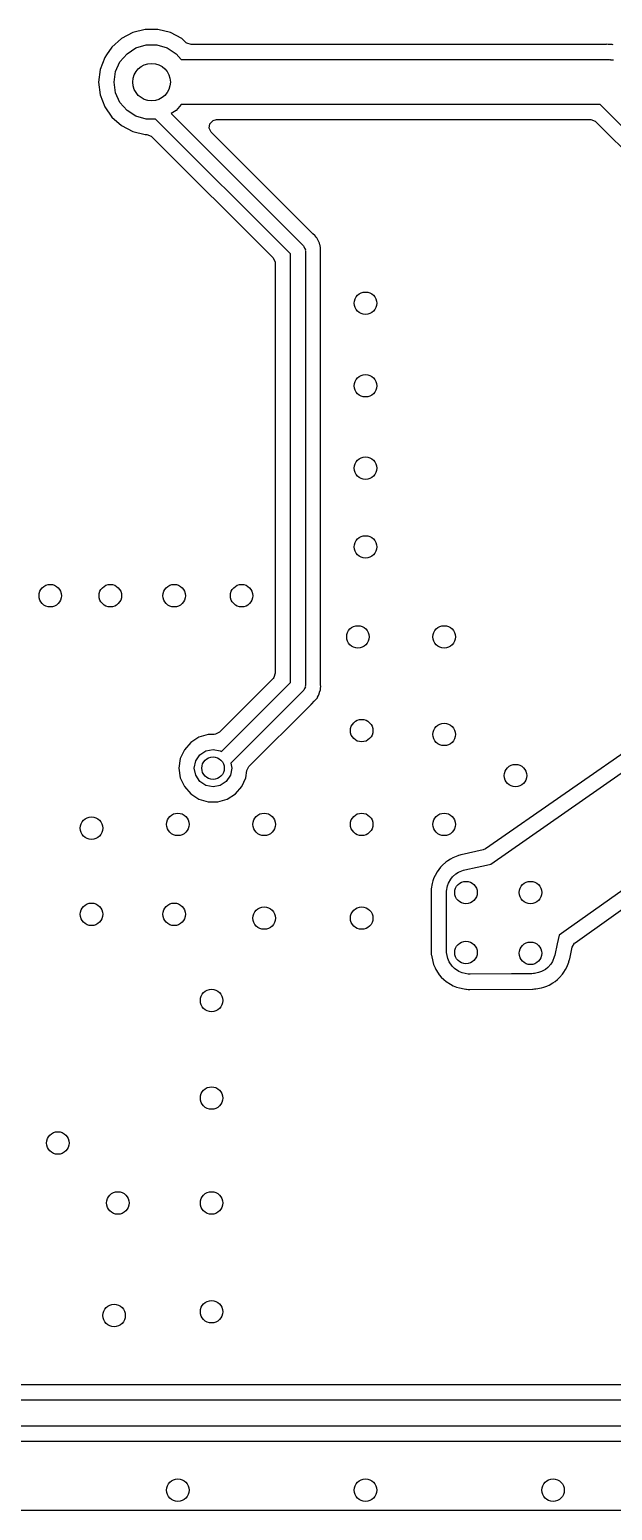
# Model space of a CAD drawing. Extents: x 100.3 to 185, y -144.7 to -85.3.
# Drawn here: x 131.52 to 139.29, y -144.7 to -124.95 of the extents above; entities that cross this region are included whole.
import ezdxf

# ---------------------------------------------------------------- set-up
doc = ezdxf.new("R2010")
doc.units = 0
doc.layers.add('BLACK', color=7, linetype='CONTINUOUS')

msp = doc.modelspace()

# ---------------------------------------------------------------- linework, layer by layer
at = {"layer": 'BLACK', "linetype": 'CONTINUOUS'}
for p, q in [((132.9, -124.99), (132.749, -125.069)), ((133.065, -124.95), (132.9, -124.99)), ((133.235, -124.95), (133.065, -124.95)), ((133.065, -124.95), (133.065, -124.95)), ((133.4, -124.99), (133.235, -124.95)), ((133.235, -124.95), (133.235, -124.95)), ((133.551, -125.069), (133.4, -124.99)), ((133.4, -124.99), (133.4, -124.99)), ((133.4, -124.99), (133.4, -124.99)), ((132.622, -125.182), (132.551, -125.285)), ((132.749, -125.069), (132.622, -125.182)), ((132.622, -125.182), (132.622, -125.182)), ((132.823, -125.272), (132.942, -125.195)), ((132.942, -125.195), (133.079, -125.155)), ((133.079, -125.155), (133.221, -125.155)), ((133.221, -125.155), (133.358, -125.195)), ((133.358, -125.195), (133.477, -125.272)), ((133.613, -125.125), (133.551, -125.069)), ((133.551, -125.069), (133.551, -125.069)), ((133.621, -125.131), (133.613, -125.125)), ((133.679, -125.149), (133.621, -125.131)), ((139.186, -125.149), (133.679, -125.149)), ((139.207, -125.147), (139.186, -125.149)), ((139.214, -125.146), (139.207, -125.147)), ((139.236, -125.147), (139.214, -125.146)), ((139.214, -125.146), (139.214, -125.146)), ((139.214, -125.146), (139.214, -125.146)), ((139.266, -125.149), (139.236, -125.147)), ((139.27, -125.149), (139.266, -125.149)), ((139.286, -125.149), (139.27, -125.149)), ((139.302, -125.152), (139.286, -125.149)), ((139.286, -125.149), (139.286, -125.149)), ((132.525, -125.322), (132.465, -125.481)), ((132.551, -125.285), (132.525, -125.322)), ((132.67, -125.509), (132.729, -125.38)), ((132.729, -125.38), (132.823, -125.272)), ((133.477, -125.272), (133.545, -125.35)), ((133.545, -125.35), (139.25, -125.35)), ((139.25, -125.35), (139.26, -125.351)), ((139.26, -125.351), (139.264, -125.35)), ((139.264, -125.35), (139.271, -125.352)), ((139.271, -125.352), (139.305, -125.355)), ((132.465, -125.481), (132.444, -125.65)), ((132.65, -125.65), (132.67, -125.509)), ((132.444, -125.65), (132.465, -125.819)), ((132.67, -125.791), (132.65, -125.65)), ((132.729, -125.92), (132.67, -125.791)), ((132.465, -125.819), (132.525, -125.978)), ((132.525, -125.978), (132.622, -126.118)), ((132.823, -126.028), (132.729, -125.92)), ((133.545, -125.95), (133.477, -126.028)), ((139.126, -125.95), (133.545, -125.95)), ((139.813, -126.637), (139.126, -125.95)), ((132.622, -126.118), (132.749, -126.231)), ((132.942, -126.105), (132.823, -126.028)), ((133.079, -126.145), (132.942, -126.105)), ((133.203, -126.145), (133.079, -126.145)), ((135, -127.941), (133.203, -126.145)), ((133.477, -126.028), (133.412, -126.07)), ((133.412, -126.07), (135.171, -127.829)), ((133.926, -126.205), (133.97, -126.161)), ((133.97, -126.161), (134.014, -126.15)), ((134.014, -126.15), (139.002, -126.15)), ((139.002, -126.15), (139.06, -126.169)), ((139.06, -126.169), (139.072, -126.179)), ((139.072, -126.179), (139.626, -126.733)), ((132.749, -126.231), (132.9, -126.31)), ((132.9, -126.31), (133.065, -126.35)), ((133.065, -126.35), (133.085, -126.35)), ((133.085, -126.35), (133.143, -126.369)), ((133.143, -126.369), (133.155, -126.379)), ((133.155, -126.379), (134.771, -127.995)), ((133.917, -126.265), (133.926, -126.205)), ((133.944, -126.32), (133.917, -126.265)), ((135.295, -127.67), (133.944, -126.32)), ((135.3, -127.675), (135.295, -127.67)), ((135.326, -127.694), (135.3, -127.675)), ((135.331, -127.702), (135.326, -127.694)), ((135.326, -127.694), (135.326, -127.694)), ((135.345, -127.72), (135.331, -127.702)), ((135.352, -127.727), (135.345, -127.72)), ((135.365, -127.756), (135.352, -127.727)), ((135.352, -127.727), (135.352, -127.727)), ((135.352, -127.727), (135.352, -127.727)), ((135.368, -127.762), (135.365, -127.756)), ((135.385, -127.79), (135.368, -127.762)), ((135, -133.659), (135, -127.941)), ((135.171, -127.829), (135.174, -127.836)), ((135.174, -127.836), (135.181, -127.841)), ((135.181, -127.841), (135.188, -127.863)), ((135.188, -127.863), (135.199, -127.884)), ((135.199, -127.884), (135.198, -127.892)), ((135.198, -127.892), (135.2, -127.9)), ((135.2, -127.9), (135.2, -133.7)), ((135.387, -127.799), (135.385, -127.79)), ((135.385, -127.79), (135.385, -127.79)), ((135.394, -127.821), (135.387, -127.799)), ((135.398, -127.83), (135.394, -127.821)), ((135.399, -127.862), (135.398, -127.83)), ((135.4, -127.869), (135.399, -127.862)), ((135.4, -127.872), (135.4, -127.869)), ((135.4, -127.892), (135.4, -127.872)), ((135.4, -127.872), (135.4, -127.872)), ((135.401, -127.894), (135.4, -127.892)), ((135.4, -127.965), (135.403, -127.951)), ((135.4, -133.676), (135.4, -127.965)), ((135.401, -127.9), (135.401, -127.894)), ((135.403, -127.942), (135.401, -127.9)), ((135.402, -127.951), (135.403, -127.942)), ((135.403, -127.951), (135.402, -127.951)), ((134.771, -127.995), (134.798, -128.05)), ((134.798, -128.05), (134.799, -128.065)), ((134.799, -128.065), (134.799, -133.535)), ((134.771, -133.605), (134.055, -134.321)), ((134.08, -134.579), (135, -133.659)), ((134.781, -133.593), (134.771, -133.605)), ((134.799, -133.535), (134.781, -133.593)), ((135.2, -133.7), (135.198, -133.708)), ((135.401, -133.683), (135.4, -133.676)), ((135.405, -133.714), (135.401, -133.683)), ((135.401, -133.683), (135.401, -133.683)), ((135.171, -133.771), (134.207, -134.735)), ((135.174, -133.764), (135.171, -133.771)), ((135.181, -133.759), (135.174, -133.764)), ((135.188, -133.737), (135.181, -133.759)), ((135.199, -133.716), (135.188, -133.737)), ((135.198, -133.708), (135.199, -133.716)), ((135.318, -133.907), (135.332, -133.893)), ((135.332, -133.893), (135.334, -133.89)), ((135.334, -133.89), (135.338, -133.884)), ((135.338, -133.884), (135.36, -133.861)), ((135.36, -133.861), (135.363, -133.852)), ((135.363, -133.852), (135.374, -133.832)), ((135.374, -133.832), (135.38, -133.823)), ((135.38, -133.823), (135.387, -133.792)), ((135.387, -133.792), (135.389, -133.786)), ((135.389, -133.786), (135.4, -133.756)), ((135.4, -133.746), (135.403, -133.724)), ((135.4, -133.756), (135.4, -133.746)), ((135.403, -133.724), (135.405, -133.714)), ((140.521, -133.842), (137.602, -135.877)), ((134.448, -134.777), (135.266, -133.959)), ((135.266, -133.959), (135.278, -133.95)), ((135.277, -133.949), (135.284, -133.944)), ((135.278, -133.95), (135.277, -133.949)), ((135.284, -133.944), (135.317, -133.908)), ((135.284, -133.944), (135.284, -133.944)), ((135.317, -133.908), (135.318, -133.907)), ((133.671, -134.456), (133.587, -134.554)), ((133.78, -134.386), (133.671, -134.456)), ((133.905, -134.35), (133.78, -134.386)), ((133.78, -134.386), (133.78, -134.386)), ((133.985, -134.35), (133.905, -134.35)), ((134, -134.348), (133.985, -134.35)), ((134.055, -134.321), (134, -134.348)), ((133.533, -134.672), (133.514, -134.8)), ((133.587, -134.554), (133.533, -134.672)), ((133.739, -134.704), (133.793, -134.623)), ((133.793, -134.623), (133.874, -134.569)), ((133.874, -134.569), (133.969, -134.55)), ((133.969, -134.55), (134.065, -134.569)), ((134.065, -134.569), (134.08, -134.579)), ((133.514, -134.8), (133.514, -134.8)), ((133.514, -134.8), (133.533, -134.928)), ((133.719, -134.8), (133.739, -134.704)), ((133.739, -134.896), (133.719, -134.8)), ((134.219, -134.8), (134.2, -134.896)), ((134.207, -134.735), (134.219, -134.8)), ((134.406, -134.928), (134.42, -134.833)), ((134.42, -134.833), (134.447, -134.778)), ((134.447, -134.778), (134.448, -134.777)), ((137.67, -136.08), (139.645, -134.703)), ((133.533, -134.928), (133.57, -135.01)), ((133.57, -135.01), (133.587, -135.046)), ((133.587, -135.046), (133.671, -135.144)), ((133.793, -134.977), (133.739, -134.896)), ((133.874, -135.031), (133.793, -134.977)), ((133.969, -135.05), (133.874, -135.031)), ((134.065, -135.031), (133.969, -135.05)), ((134.146, -134.977), (134.065, -135.031)), ((134.2, -134.896), (134.146, -134.977)), ((134.268, -135.144), (134.352, -135.046)), ((134.352, -135.046), (134.406, -134.928)), ((141.557, -134.908), (138.675, -136.963)), ((138.795, -137.129), (141.675, -135.076)), ((133.671, -135.144), (133.671, -135.144)), ((133.671, -135.144), (133.78, -135.214)), ((133.78, -135.214), (133.78, -135.214)), ((133.78, -135.214), (133.905, -135.25)), ((133.905, -135.25), (133.905, -135.25)), ((133.905, -135.25), (134.034, -135.25)), ((134.034, -135.25), (134.159, -135.214)), ((134.034, -135.25), (134.034, -135.25)), ((134.159, -135.214), (134.268, -135.144)), ((137.602, -135.877), (137.567, -135.892)), ((137.07, -136.056), (137.026, -136.095)), ((137.098, -136.036), (137.07, -136.056)), ((137.133, -136.014), (137.098, -136.036)), ((137.098, -136.036), (137.098, -136.036)), ((137.164, -135.998), (137.133, -136.014)), ((137.232, -135.97), (137.164, -135.998)), ((137.164, -135.998), (137.164, -135.998)), ((137.241, -135.967), (137.232, -135.97)), ((137.232, -135.97), (137.232, -135.97)), ((137.256, -135.962), (137.241, -135.967)), ((137.269, -135.958), (137.256, -135.962)), ((137.271, -135.958), (137.269, -135.958)), ((137.277, -135.956), (137.271, -135.958)), ((137.567, -135.892), (137.277, -135.956)), ((136.913, -136.265), (136.9, -136.304)), ((136.928, -136.233), (136.913, -136.265)), ((136.913, -136.265), (136.913, -136.265)), ((136.956, -136.182), (136.928, -136.233)), ((136.928, -136.233), (136.928, -136.233)), ((136.976, -136.153), (136.956, -136.182)), ((137.002, -136.12), (136.976, -136.153)), ((137.026, -136.095), (137.002, -136.12)), ((137.136, -136.282), (137.162, -136.249)), ((137.162, -136.249), (137.206, -136.21)), ((137.206, -136.21), (137.241, -136.188)), ((137.241, -136.188), (137.306, -136.162)), ((137.306, -136.162), (137.326, -136.156)), ((137.326, -136.156), (137.491, -136.119)), ((137.491, -136.119), (137.612, -136.093)), ((137.612, -136.093), (137.67, -136.08)), ((137.612, -136.093), (137.612, -136.093)), ((137.612, -136.093), (137.612, -136.093)), ((137.612, -136.093), (137.612, -136.093)), ((136.875, -136.449), (136.874, -136.457)), ((136.874, -136.457), (136.874, -137.241)), ((136.877, -136.419), (136.875, -136.449)), ((136.878, -136.41), (136.877, -136.419)), ((136.891, -136.338), (136.878, -136.41)), ((136.9, -136.304), (136.891, -136.338)), ((137.08, -136.462), (137.082, -136.441)), ((137.08, -137.236), (137.08, -136.462)), ((137.082, -136.441), (137.093, -136.372)), ((137.093, -136.372), (137.107, -136.333)), ((137.107, -136.333), (137.136, -136.282)), ((138.58, -137.03), (138.556, -137.144)), ((138.675, -136.963), (138.58, -137.03)), ((138.675, -136.963), (138.675, -136.963)), ((138.675, -136.963), (138.675, -136.963)), ((136.874, -137.241), (136.875, -137.251)), ((136.875, -137.251), (136.875, -137.251)), ((136.875, -137.251), (136.878, -137.285)), ((137.082, -137.26), (137.08, -137.236)), ((137.098, -137.339), (137.082, -137.26)), ((138.556, -137.144), (138.523, -137.295)), ((138.556, -137.144), (138.556, -137.144)), ((138.556, -137.144), (138.556, -137.144)), ((138.723, -137.342), (138.756, -137.189)), ((138.756, -137.189), (138.787, -137.136)), ((138.787, -137.136), (138.795, -137.129)), ((136.878, -137.285), (136.88, -137.295)), ((136.88, -137.295), (136.897, -137.379)), ((136.897, -137.379), (136.908, -137.418)), ((136.908, -137.418), (136.927, -137.463)), ((137.117, -137.384), (137.098, -137.339)), ((137.155, -137.44), (137.117, -137.384)), ((137.189, -137.474), (137.155, -137.44)), ((138.431, -137.459), (138.398, -137.485)), ((138.469, -137.415), (138.431, -137.459)), ((138.491, -137.379), (138.469, -137.415)), ((138.517, -137.315), (138.491, -137.379)), ((138.523, -137.295), (138.517, -137.315)), ((138.666, -137.486), (138.682, -137.455)), ((138.682, -137.455), (138.709, -137.387)), ((138.709, -137.387), (138.712, -137.379)), ((138.712, -137.379), (138.721, -137.351)), ((138.721, -137.351), (138.723, -137.342)), ((136.927, -137.463), (136.927, -137.463)), ((136.927, -137.463), (136.94, -137.486)), ((136.94, -137.486), (136.946, -137.498)), ((136.946, -137.498), (136.984, -137.555)), ((136.984, -137.555), (137.01, -137.586)), ((137.01, -137.586), (137.045, -137.62)), ((137.045, -137.62), (137.076, -137.646)), ((137.076, -137.646), (137.076, -137.646)), ((137.076, -137.646), (137.076, -137.646)), ((137.076, -137.646), (137.133, -137.683)), ((137.246, -137.512), (137.189, -137.474)), ((137.291, -137.53), (137.246, -137.512)), ((137.37, -137.546), (137.291, -137.53)), ((137.394, -137.548), (137.37, -137.546)), ((137.945, -137.544), (137.394, -137.548)), ((138.219, -137.542), (137.945, -137.544)), ((138.24, -137.54), (138.219, -137.542)), ((138.252, -137.538), (138.24, -137.54)), ((138.308, -137.528), (138.252, -137.538)), ((138.347, -137.514), (138.308, -137.528)), ((138.398, -137.485), (138.347, -137.514)), ((138.499, -137.664), (138.528, -137.644)), ((138.528, -137.644), (138.56, -137.618)), ((138.56, -137.618), (138.585, -137.594)), ((138.585, -137.594), (138.624, -137.55)), ((138.624, -137.55), (138.644, -137.522)), ((138.644, -137.522), (138.666, -137.486)), ((137.133, -137.683), (137.168, -137.702)), ((137.168, -137.702), (137.213, -137.721)), ((137.213, -137.721), (137.252, -137.732)), ((137.252, -137.732), (137.252, -137.732)), ((137.252, -137.732), (137.252, -137.732)), ((137.252, -137.732), (137.315, -137.744)), ((137.315, -137.744), (137.336, -137.748)), ((137.336, -137.748), (137.336, -137.748)), ((137.336, -137.748), (137.336, -137.748)), ((137.336, -137.748), (137.346, -137.75)), ((137.346, -137.75), (137.346, -137.75)), ((137.346, -137.75), (137.346, -137.75)), ((137.346, -137.75), (137.369, -137.752)), ((137.369, -137.752), (137.381, -137.753)), ((137.381, -137.753), (137.391, -137.753)), ((137.391, -137.753), (138.225, -137.747)), ((138.225, -137.747), (138.234, -137.747)), ((138.234, -137.747), (138.255, -137.745)), ((138.255, -137.745), (138.263, -137.744)), ((138.263, -137.744), (138.272, -137.743)), ((138.263, -137.744), (138.263, -137.744)), ((138.263, -137.744), (138.263, -137.744)), ((138.263, -137.744), (138.263, -137.744)), ((138.272, -137.743), (138.344, -137.73)), ((138.272, -137.743), (138.272, -137.743)), ((138.272, -137.743), (138.272, -137.743)), ((138.344, -137.73), (138.378, -137.721)), ((138.378, -137.721), (138.417, -137.707)), ((138.417, -137.707), (138.427, -137.702)), ((138.427, -137.702), (138.448, -137.693)), ((138.448, -137.693), (138.499, -137.664)), ((138.448, -137.693), (138.448, -137.693)), ((138.448, -137.693), (138.448, -137.693)), ((163.75, -143.024), (128.197, -143.024)), ((128.072, -143.225), (169.828, -143.225)), ((169.9, -143.575), (128, -143.575)), ((128.009, -143.775), (169.851, -143.775)), ((183.282, -144.7), (106.048, -144.7))]:
    msp.add_line(p, q, dxfattribs=at)
at = {"layer": 'BLACK'}
for centre, radius in [((133.15, -125.65), 0.25), ((136, -128.6), 0.15), ((136, -129.7), 0.15), ((136, -130.8), 0.15), ((136, -131.85), 0.15), ((131.8, -132.5), 0.15), ((132.6, -132.5), 0.15), ((133.45, -132.5), 0.15), ((134.35, -132.5), 0.15), ((135.9, -133.05), 0.15), ((137.05, -133.05), 0.15), ((135.95, -134.3), 0.15), ((137.05, -134.35), 0.15), ((133.969, -134.8), 0.15), ((138, -134.9), 0.15), ((132.35, -135.6), 0.15), ((133.5, -135.55), 0.15), ((134.65, -135.55), 0.15), ((135.95, -135.55), 0.15), ((137.05, -135.55), 0.15), ((137.34, -136.46), 0.15), ((138.2, -136.46), 0.15), ((132.35, -136.75), 0.15), ((133.45, -136.75), 0.15), ((134.65, -136.8), 0.15), ((135.95, -136.8), 0.15), ((137.34, -137.26), 0.15), ((138.2, -137.27), 0.15), ((133.95, -137.9), 0.15), ((133.95, -139.2), 0.15), ((131.9, -139.8), 0.15), ((132.7, -140.6), 0.15), ((133.95, -140.6), 0.15), ((132.65, -142.1), 0.15), ((133.95, -142.05), 0.15), ((133.5, -144.43), 0.15), ((136, -144.43), 0.15), ((138.5, -144.43), 0.15)]:
    msp.add_circle(centre, radius, dxfattribs=at)

doc.saveas('drawing.dxf')
